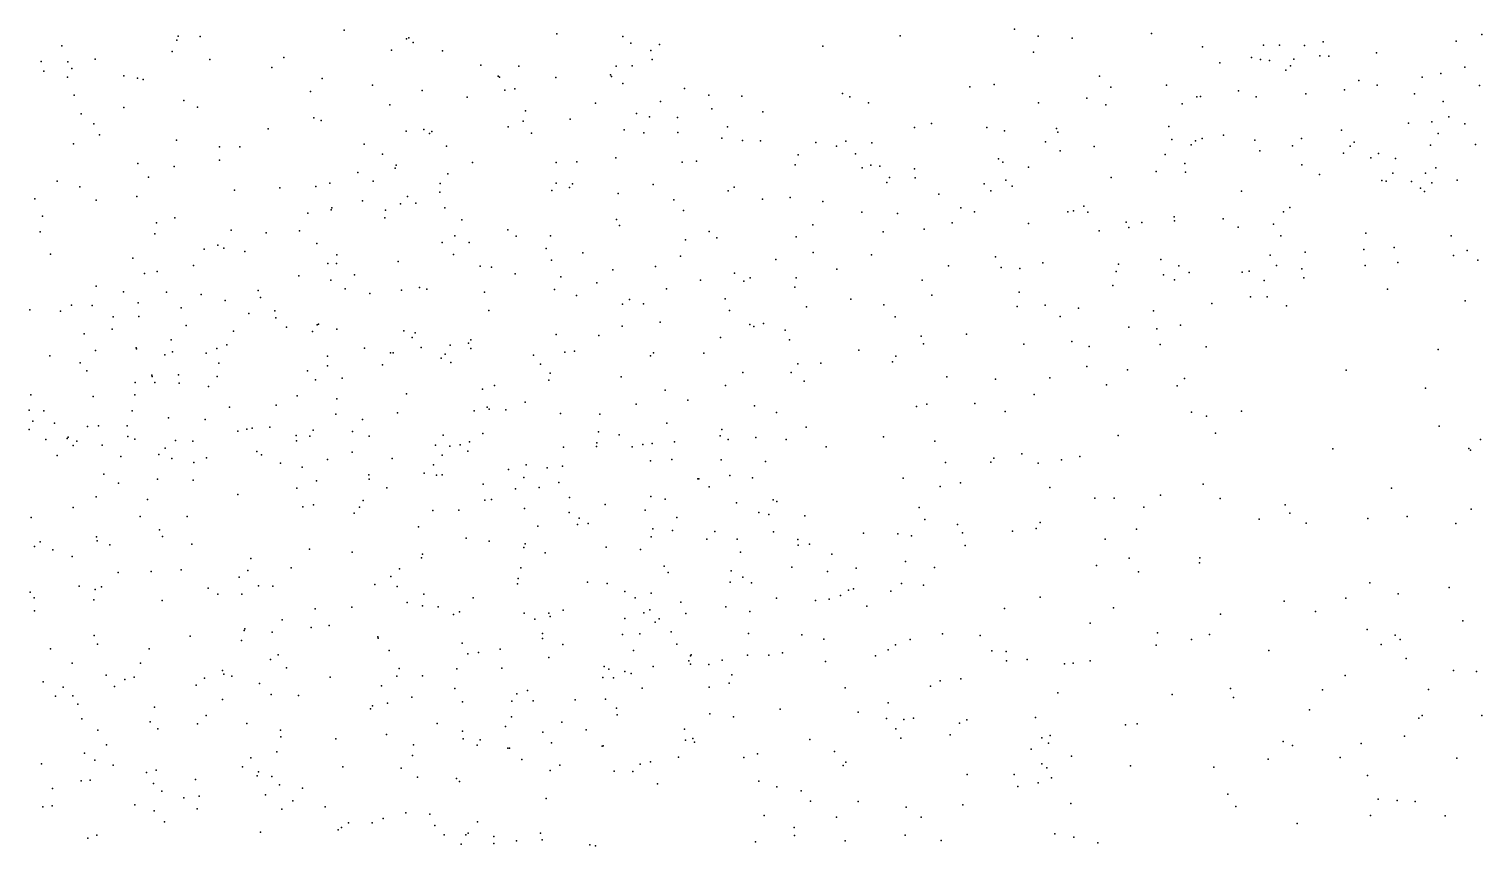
# Model space of a CAD drawing. Header units: metres. Extents: x -25 to 25, y -27.8 to 27.8.
# Drawn here: x 15.3 to 18.387, y 3.488 to 5.224 of the extents above; entities that cross this region are included whole.
import ezdxf

# ---------------------------------------------------------------- set-up
doc = ezdxf.new("R2010")
doc.units = ezdxf.units.M

msp = doc.modelspace()

# ---------------------------------------------------------------- linework, layer by layer
for p in [(15.9697, 5.2211, -3.7231), (17.3939, 5.2237, -11.212), (15.3699, 5.1881, -11.6559), (15.6144, 5.2003, 2.5998), (15.6169, 5.2086, 20.3148), (15.6638, 5.208, -18.3403), (16.102, 5.203, 2.5691), (16.1074, 5.2048, 11.5376), (16.1167, 5.1954, -3.5572), (16.4214, 5.2135, 9.115), (16.5615, 5.2082, 18.4341), (16.5787, 5.1934, 16.889), (16.6396, 5.1908, -12.0719), (16.9866, 5.1874, -6.2838), (17.1511, 5.2092, 2.3769), (17.4442, 5.2083, 12.5558), (17.5164, 5.2041, -3.3771), (17.6848, 5.2142, 2.2375), (17.7931, 5.1856, 12.4559), (17.9228, 5.1894, 2.1128), (17.9569, 5.1896, -16.7988), (18.0096, 5.1885, -13.3218), (18.0491, 5.1962, -18.4048), (18.3319, 5.198, -16.1999), (18.3861, 5.2121, -6.881), (15.3262, 5.155, 10.2652), (15.3831, 5.1538, 10.4773), (15.4408, 5.1598, 10.6208), (15.6047, 5.1757, -13.2759), (15.6845, 5.159, 8.9159), (15.8416, 5.1631, 15.999), (16.0706, 5.1785, -18.0896), (16.1785, 5.1773, 19.3083), (16.6213, 5.1783, 18.0375), (16.6239, 5.1593, 17.7966), (17.4338, 5.1748, 9.0794), (17.8973, 5.1635, -17.731), (17.9163, 5.159, -17.1064), (17.9354, 5.1567, -11.8887), (17.9871, 5.16, -12.339), (18.0422, 5.1665, -3.396), (18.0613, 5.1664, 8.9054), (18.1623, 5.1732, -18.727), (15.3322, 5.134, -18.1784), (15.3911, 5.1401, 20.3586), (15.5015, 5.1245, -5.915), (15.8164, 5.1417, 19.9591), (16.2598, 5.1467, 11.8987), (16.297, 5.1234, -17.8952), (16.3408, 5.1449, 19.0521), (16.5356, 5.1263, -3.0405), (16.5377, 5.1232, 18.6073), (16.5479, 5.1449, -17.8157), (16.5818, 5.1453, -13.4182), (17.5745, 5.1236, 12.594), (17.8302, 5.1516, 8.9885), (17.9701, 5.1365, -17.4773), (17.9803, 5.1457, -13.7196), (18.2995, 5.1296, -11.2305), (18.3506, 5.1428, 8.8625), (15.382, 5.1215, -4.159), (15.531, 5.1191, 8.9631), (15.5428, 5.1163, -18.0839), (15.9233, 5.1186, 8.867), (16.0298, 5.1047, -13.603), (16.1352, 5.0928, 8.8943), (16.2996, 5.1217, 8.9922), (16.3112, 5.094, 12.107), (16.3321, 5.0965, -13.5364), (16.4197, 5.1207, 18.8775), (16.5615, 5.1081, 9.1343), (16.6927, 5.0974, 12.4704), (17.2987, 5.1012, 12.6147), (17.3502, 5.1062, -17.9037), (17.5984, 5.1005, -17.8376), (17.7163, 5.1046, -3.1875), (17.8696, 5.0927, -7.2461), (18.0949, 5.0943, -17.7587), (18.1251, 5.1143, -18.0698), (18.1643, 5.1046, -7.1911), (18.2597, 5.1213, -13.9368), (18.3817, 5.1035, -16.9474), (15.3964, 5.0834, 9.0583), (15.6294, 5.0718, 11.0302), (15.8981, 5.0912, 19.7321), (16.067, 5.0629, -17.874), (16.231, 5.0788, 11.7035), (16.5038, 5.0663, 16.7225), (16.6417, 5.0698, 18.2544), (16.7445, 5.0834, -12.5245), (16.8148, 5.0811, 9.2094), (17.0282, 5.0869, 12.5542), (17.044, 5.0795, 9.1797), (17.0839, 5.0668, -6.6096), (17.4445, 5.0668, -10.4789), (17.5473, 5.0766, -11.4818), (17.5874, 5.0628, 9.067), (17.7498, 5.0649, -13.5781), (17.781, 5.0797, -13.8353), (17.7891, 5.0804, -16.629), (17.907, 5.0798, -12.5661), (18.0122, 5.0858, -16.4003), (18.243, 5.0859, -3.7002), (18.3043, 5.0701, 1.9102), (15.4111, 5.0439, 15.7055), (15.5021, 5.0567, 10.891), (15.658, 5.0574, 15.8789), (15.9051, 5.0348, 16.1016), (16.3549, 5.0497, 12.3516), (16.4496, 5.0324, -17.666), (16.591, 5.0441, 2.4159), (16.6183, 5.037, 18.4236), (16.6778, 5.0361, -17.5443), (16.751, 5.0545, -11.7296), (16.8594, 5.0481, -12.7884), (18.316, 5.0373, -3.8939), (15.4381, 5.0224, 2.5609), (15.8084, 5.0116, -5.8895), (15.9211, 5.0291, 11.3033), (16.1013, 5.0064, 16.2832), (16.1389, 5.0105, 11.5357), (16.1512, 5.0018, 12.4854), (16.156, 5.0063, 12.2586), (16.3185, 5.0156, 12.5529), (16.3503, 5.0282, -5.92), (16.3676, 5.0027, -2.9688), (16.5648, 5.0095, -6.0295), (16.6063, 5.0033, 12.6511), (16.6783, 5.0036, 9.1546), (16.7841, 5.0163, -2.9354), (17.1815, 5.0143, 12.6909), (17.2175, 5.023, -11.0758), (17.335, 5.0146, -10.8027), (17.3722, 5.0074, 2.3883), (17.483, 5.0123, -16.8327), (17.4855, 5.0049, -3.1562), (17.7212, 5.0165, -17.5), (18.0882, 5.0086, -11.1061), (18.2303, 5.024, -15.6533), (18.2801, 5.0267, 12.0707), (18.2934, 5.0016, -4.3399), (18.3504, 5.0222, -18.5166), (15.3946, 4.9795, 10.8115), (15.4501, 4.9989, 20.1601), (15.614, 4.9877, -4.0114), (15.7049, 4.9732, 8.8627), (15.7483, 4.9734, 19.9192), (16.0125, 4.9788, 8.8406), (16.1874, 4.9751, 11.9693), (16.7717, 4.9918, -12.0754), (16.8157, 4.9871, -17.3492), (16.8543, 4.9861, -17.1129), (16.9715, 4.9829, -13.2179), (17.0155, 4.9746, -3.0608), (17.0355, 4.9858, -11.5083), (17.0904, 4.9821, -17.6302), (17.4594, 4.9843, 12.7436), (17.5627, 4.9741, -16.6421), (17.7278, 4.9893, 12.6845), (17.7687, 4.9778, -10.4027), (17.7782, 4.9864, -3.3655), (17.7926, 4.9914, -13.0153), (17.8379, 4.9985, -12.0202), (17.9044, 4.9878, -10.6925), (17.9843, 4.9754, -3.6689), (18.0035, 4.991, 8.938), (18.1068, 4.9749, 12.3989), (18.1153, 4.9836, -16.0726), (18.2772, 4.9769, -18.251), (18.3726, 4.9784, -14.2811), (15.5313, 4.9383, 15.8385), (15.7052, 4.9451, 15.9789), (16.051, 4.9577, -11.8288), (16.2426, 4.9404, 12.7504), (16.4204, 4.9399, 16.6485), (16.4642, 4.9418, -17.4046), (16.5472, 4.9503, 18.6897), (16.6881, 4.941, 17.6038), (16.718, 4.9431, 17.8141), (16.9341, 4.9568, -6.4776), (17.0557, 4.9587, -17.1827), (17.3597, 4.9481, -13.5981), (17.369, 4.941, -6.9731), (17.4906, 4.9651, -17.6742), (17.7136, 4.9573, 9.062), (17.7556, 4.9381, -16.4433), (17.9147, 4.965, -14.0709), (18.0925, 4.9597, -6.7323), (18.1503, 4.9498, -6.0678), (18.1672, 4.9591, -15.2011), (18.2031, 4.9486, -11.4342), (15.5544, 4.9088, -13.4921), (15.6086, 4.9314, -17.6883), (15.9992, 4.9192, -5.907), (16.0784, 4.9281, -3.4677), (16.0801, 4.9345, 12.687), (16.19, 4.916, 19.2403), (16.9278, 4.9349, 12.7967), (17.0704, 4.9287, -16.7587), (17.0886, 4.9346, 2.3912), (17.1077, 4.9327, 12.8075), (17.1281, 4.9081, 9.186), (17.181, 4.9264, -17.4345), (17.1829, 4.9073, -13.0963), (17.4232, 4.9301, -17.2902), (17.5989, 4.9084, -13.0553), (17.6949, 4.921, -14.1366), (17.7572, 4.9194, -12.402), (18.004, 4.9352, 2.1944), (18.0415, 4.915, 12.5405), (18.1974, 4.9177, -6.2701), (18.2666, 4.9175, -18.0349), (18.2889, 4.9287, -5.5782), (15.36, 4.9002, -17.6031), (15.4083, 4.8882, 9.022), (15.7366, 4.8812, -11.8213), (15.8335, 4.8865, 8.8322), (15.9096, 4.889, 12.5355), (15.9394, 4.8961, -13.7148), (16.0316, 4.9003, -17.6113), (16.1728, 4.8768, -3.2622), (16.1739, 4.8952, 16.3885), (16.4112, 4.8806, 12.8812), (16.4203, 4.896, 8.9852), (16.4488, 4.8868, -2.4091), (16.4547, 4.8951, -16.8491), (16.6265, 4.8936, 12.8638), (16.7852, 4.8799, -16.7466), (16.7984, 4.8875, 9.1758), (17.1222, 4.8977, -12.7805), (17.3295, 4.8946, -11.6392), (17.3437, 4.8803, -3.0385), (17.3755, 4.9027, 9.1479), (17.3884, 4.8901, -13.2039), (17.8757, 4.8794, -16.2384), (18.1738, 4.9022, -4.1473), (18.1835, 4.9008, 8.906), (18.2368, 4.9, -17.7681), (18.2558, 4.8856, -14.8652), (18.2643, 4.8788, -17.4785), (18.2799, 4.8971, 12.2948), (18.3341, 4.9028, -11.6469), (15.313, 4.8631, 15.7143), (15.443, 4.8601, 10.9761), (15.5294, 4.8681, 2.4433), (16.0088, 4.859, 19.5472), (16.0895, 4.8522, 11.5823), (16.1044, 4.8676, 11.8562), (16.1224, 4.8536, 8.8474), (16.5516, 4.8746, -13.6576), (16.67, 4.8605, -2.5969), (16.8584, 4.8625, 12.9185), (16.9174, 4.8655, -12.3126), (16.9866, 4.8576, -13.8069), (17.2329, 4.8732, -14.0379), (17.5409, 4.8476, -10.4418), (15.3289, 4.826, 10.8742), (15.6104, 4.8224, 8.8811), (15.8929, 4.8327, 12.7262), (15.942, 4.8395, 12.1128), (15.9439, 4.8438, 11.3402), (16.056, 4.8223, 2.4438), (16.0578, 4.839, 12.8503), (16.1839, 4.844, -17.3244), (16.2198, 4.8181, 12.9559), (16.5482, 4.8191, 16.8835), (16.6906, 4.838, 2.3734), (17.0692, 4.8346, -12.502), (17.1452, 4.8316, -5.0443), (17.2794, 4.8437, 12.9192), (17.3089, 4.8354, -16.5748), (17.5072, 4.8354, -12.5917), (17.519, 4.8376, 9.1426), (17.5497, 4.835, -6.9478), (17.7327, 4.8247, -5.1791), (17.7337, 4.8161, -10.6103), (17.8367, 4.8206, -10.8902), (17.9648, 4.8356, -14.3082), (17.9785, 4.8446, -5.5514), (15.3241, 4.7931, -13.3693), (15.5674, 4.7886, -17.5012), (15.5713, 4.8121, -6.0133), (15.7297, 4.7966, 19.9144), (15.8042, 4.7907, 11.2733), (15.8746, 4.7953, 16.1938), (16.2048, 4.7844, -3.0732), (16.3174, 4.7974, 16.5617), (16.3351, 4.7839, 19.0467), (16.4078, 4.7841, -6.0498), (16.5546, 4.8063, 13.0048), (16.7451, 4.7937, 17.6352), (16.9655, 4.808, -2.8253), (17.1146, 4.7928, 13.0138), (17.2019, 4.7988, -4.8327), (17.2614, 4.8122, -14.2465), (17.4235, 4.8104, -10.8298), (17.5736, 4.7951, -12.0064), (17.6308, 4.8134, -5.4183), (17.6368, 4.8023, 12.8815), (17.664, 4.813, -14.3268), (17.869, 4.8031, 12.7759), (17.9435, 4.8089, -15.4065), (17.9594, 4.7847, -14.9924), (18.1397, 4.7901, -14.601), (18.3214, 4.7844, -5.3017), (15.6727, 4.756, 16.0924), (15.7018, 4.7646, 12.3112), (15.7139, 4.7579, 12.733), (15.9119, 4.7681, 11.9276), (16.1777, 4.7704, -4.619), (16.2354, 4.7705, -13.7909), (16.3989, 4.7578, -4.6441), (16.6952, 4.7759, 17.4073), (16.7611, 4.7802, -13.7881), (16.9301, 4.7821, -5.0594), (18.1359, 4.7552, -4.7423), (18.1999, 4.7595, 12.5669), (18.3553, 4.7534, -17.8802), (15.3462, 4.7455, 9.0833), (15.5208, 4.7367, 11.1034), (15.7585, 4.751, -13.7749), (15.9353, 4.7254, 11.6845), (15.9532, 4.7253, 19.7428), (15.9542, 4.7441, 12.9932), (16.0843, 4.7295, 13.0754), (16.2023, 4.7449, 16.4695), (16.4099, 4.7324, 16.7053), (16.477, 4.7484, -11.7168), (16.684, 4.7413, -6.2757), (16.8868, 4.7342, 13.1189), (16.966, 4.7488, -5.3427), (17.0901, 4.7442, -12.067), (17.3536, 4.7396, 9.2095), (17.4538, 4.7269, 12.9992), (17.6143, 4.724, -5.7541), (17.7042, 4.7341, -4.7117), (17.9368, 4.7436, -3.8794), (18.011, 4.7499, -4.9152), (18.2076, 4.7277, -11.6563), (18.3264, 4.7427, 8.9579), (18.378, 4.7328, -5.0755), (15.5458, 4.7045, -11.7061), (15.5726, 4.7089, 12.3814), (15.65, 4.7216, 2.3236), (15.8737, 4.6995, 11.4156), (15.9921, 4.7013, -11.8241), (16.2588, 4.7202, -4.4008), (16.2825, 4.7177, -4.9961), (16.3329, 4.7034, 8.9309), (16.4304, 4.6971, 13.1698), (16.5408, 4.7124, -4.9897), (16.6313, 4.7194, 17.1627), (16.7987, 4.7052, -4.8032), (16.8323, 4.695, -2.7076), (16.9301, 4.6948, -16.5835), (17.0161, 4.7136, -6.8422), (17.2534, 4.7206, -12.2704), (17.3654, 4.7173, -12.0739), (17.4053, 4.7147, -14.713), (17.6099, 4.7087, -3.4182), (17.7101, 4.7016, -14.7861), (17.7336, 4.6912, -6.7196), (17.7426, 4.7205, -15.1218), (17.7644, 4.7067, 9.1159), (17.8771, 4.7074, -6.5103), (17.8922, 4.7094, -16.0013), (17.9499, 4.7216, -14.7288), (18.0042, 4.7139, -4.4889), (18.0086, 4.6951, -4.228), (18.1389, 4.721, 2.2117), (15.4434, 4.6771, -17.3113), (15.5012, 4.6657, 12.6324), (15.5925, 4.665, 12.8244), (15.7874, 4.6681, 16.1943), (15.9418, 4.6902, -4.5543), (15.972, 4.6718, -3.4401), (16.0242, 4.6618, -17.02), (16.0913, 4.6687, 8.8488), (16.1301, 4.6747, -16.8343), (16.1451, 4.6713, 19.4565), (16.2681, 4.6646, 13.2017), (16.4167, 4.6706, 18.9377), (16.5066, 4.6847, 2.3691), (16.6542, 4.672, -5.182), (16.7267, 4.6899, -11.6053), (16.8191, 4.688, 17.9748), (16.9268, 4.6754, 9.2216), (17.1973, 4.6903, -11.2185), (17.4036, 4.6646, -4.5674), (17.6025, 4.6786, -5.9781), (17.9241, 4.6892, 2.3112), (18.1863, 4.6708, 9.0027), (15.3903, 4.6373, 15.9714), (15.4342, 4.6363, 12.4286), (15.532, 4.642, 8.9471), (15.6239, 4.6312, 0.8092), (15.6658, 4.66, 12.0503), (15.717, 4.647, -6.0341), (15.7919, 4.6536, 13.053), (16.4633, 4.6578, 9.0093), (16.5609, 4.6392, -4.4334), (16.5758, 4.6494, 16.9971), (16.6057, 4.6402, -16.619), (16.7792, 4.6505, 18.4512), (16.9516, 4.6334, 13.2198), (17.0462, 4.6497, 2.3165), (17.1159, 4.638, -4.5998), (17.2178, 4.6581, -2.8691), (17.3995, 4.6343, -14.9484), (17.4591, 4.6371, 2.3859), (17.5297, 4.6307, -3.0768), (17.8132, 4.6403, -11.1167), (17.8951, 4.6551, 12.884), (17.9301, 4.6546, 9.0664), (17.9713, 4.6359, -11.4249), (18.351, 4.6462, -11.8695), (15.3025, 4.6274, -17.156), (15.3675, 4.6245, -13.7625), (15.4794, 4.6121, 0.7535), (15.5339, 4.6132, 16.1132), (15.7674, 4.6192, 0.5541), (15.8224, 4.6248, 11.5923), (15.8249, 4.6103, 0.9756), (16.2772, 4.6257, -2.7115), (16.6414, 4.6008, -2.5388), (16.7882, 4.6256, 17.6777), (17.1401, 4.6123, -5.6567), (17.4905, 4.6129, -6.7248), (17.6886, 4.6251, 13.025), (15.4177, 4.5765, 0.4748), (15.4767, 4.5862, 11.1423), (15.6345, 4.5942, 1.0406), (15.7346, 4.5817, 20.0136), (15.8476, 4.5902, 8.8542), (15.9027, 4.5812, -5.0811), (15.9127, 4.5954, 19.8641), (15.9156, 4.5968, 13.2172), (15.9544, 4.586, 0.5323), (16.0963, 4.5826, 16.4406), (16.114, 4.5687, -5.2318), (16.1207, 4.5786, 19.6194), (16.4203, 4.5748, -5.2765), (16.5111, 4.5726, 13.321), (16.5604, 4.5924, -13.9485), (16.7693, 4.5683, 13.2948), (16.8314, 4.596, 18.2798), (16.84, 4.5917, 18.0993), (16.8602, 4.5979, -6.7512), (16.9063, 4.5838, -4.5475), (17.1954, 4.5711, -14.7808), (17.2919, 4.5756, -16.4204), (17.6364, 4.5904, -6.2341), (17.696, 4.5866, -3.6659), (17.7466, 4.5943, -15.3671), (15.4416, 4.5404, -4.927), (15.5277, 4.5464, 13.0733), (15.5285, 4.5441, -6.0391), (15.6027, 4.5635, 11.8216), (15.6052, 4.538, 2.1597), (15.6993, 4.5453, -17.0955), (15.7207, 4.553, 1.1652), (16.0128, 4.5454, -3.2622), (16.1336, 4.5468, 0.6258), (16.1947, 4.5524, -13.9667), (16.2341, 4.5565, 16.5709), (16.239, 4.5449, -4.1538), (16.2391, 4.5636, 8.9036), (16.4384, 4.5369, -2.3777), (16.459, 4.5394, -6.1934), (16.9158, 4.5637, -5.5962), (17.0631, 4.5417, -14.5346), (17.2003, 4.5551, -6.7776), (17.4136, 4.5544, 13.1846), (17.5155, 4.5596, -15.1168), (17.5525, 4.549, 9.2762), (17.7032, 4.5532, -10.9265), (17.8006, 4.5483, -15.8912), (18.2935, 4.5426, 12.6767), (15.3448, 4.5297, 12.9014), (15.4088, 4.5146, 1.1085), (15.5891, 4.5316, 11.3603), (15.6769, 4.5348, -3.8238), (15.7034, 4.5141, -5.1072), (15.9343, 4.5288, 2.2848), (15.9347, 4.5079, 13.3663), (16.0512, 4.5102, 19.7748), (16.0681, 4.5355, 1.0915), (16.0738, 4.5357, -6.0791), (16.1761, 4.5245, -11.8235), (16.1846, 4.5331, 0.9021), (16.1964, 4.5154, 19.481), (16.3718, 4.5305, 13.3793), (16.3867, 4.5119, 19.0202), (16.6204, 4.5297, -6.3453), (16.6272, 4.5359, -5.4456), (16.7338, 4.5348, 9.2088), (16.9332, 4.5121, 13.3157), (16.982, 4.5137, -11.4557), (17.1343, 4.5166, 9.2862), (17.1415, 4.5285, 13.2704), (17.5473, 4.5071, -3.344), (15.4235, 4.4973, 0.2956), (15.5616, 4.4881, -13.9225), (15.5621, 4.4854, -4.6475), (15.6179, 4.489, 0.2001), (15.7003, 4.4855, 16.2414), (15.8917, 4.4975, 0.2838), (15.9089, 4.4782, 1.2959), (15.9659, 4.4823, -4.1775), (16.4045, 4.4775, -16.5988), (16.4072, 4.4923, 16.7868), (16.5579, 4.4846, 9.1252), (16.8167, 4.4941, 17.7953), (16.9192, 4.4937, -2.7067), (16.9472, 4.4755, 2.2486), (17.2502, 4.4851, 2.3198), (17.353, 4.48, -11.061), (17.4685, 4.4825, -16.2459), (17.6334, 4.4997, -16.1078), (17.7551, 4.4813, 13.1086), (18.0983, 4.499, 12.8629), (15.3041, 4.4467, 16.1658), (15.5249, 4.4466, 1.2989), (15.5262, 4.4727, 11.5217), (15.5677, 4.4728, 13.2125), (15.6196, 4.4711, 8.9356), (15.6817, 4.4646, 20.1041), (15.8699, 4.4444, 19.9959), (16.1024, 4.4486, 13.4718), (16.2638, 4.4589, 1.0347), (16.2889, 4.4665, 0.633), (16.6519, 4.4566, -11.6928), (16.7799, 4.4667, 17.6177), (17.4355, 4.4471, 9.3302), (17.5892, 4.4681, 2.3878), (17.7392, 4.4659, -15.6068), (18.2668, 4.4609, 9.1035), (15.3005, 4.414, 11.7903), (15.4369, 4.4428, 11.6724), (15.7261, 4.42, -11.74), (15.8255, 4.4244, 1.4152), (15.9543, 4.4377, 16.3781), (16.2737, 4.4206, 2.2891), (16.2779, 4.4163, 0.482), (16.3135, 4.4149, 13.5179), (16.3544, 4.4307, 0.9075), (16.5899, 4.4268, 17.1209), (16.6996, 4.4351, 18.6352), (16.8412, 4.4231, 18.2972), (17.1855, 4.4216, -11.265), (17.2073, 4.4268, -4.3685), (17.3093, 4.4284, 13.3069), (15.3084, 4.3908, 1.2488), (15.3322, 4.4123, -4.5653), (15.3547, 4.386, 1.7393), (15.5192, 4.4126, -11.5758), (15.5967, 4.3976, 1.4432), (15.6748, 4.3941, -4.3114), (15.9524, 4.4052, 13.492), (16.0091, 4.394, 19.8946), (16.0833, 4.4082, 1.3476), (16.2458, 4.4126, 1.1814), (16.4293, 4.4069, -11.8023), (16.5131, 4.4058, 18.8625), (16.655, 4.386, -14.224), (16.888, 4.409, 9.3014), (17.3736, 4.4108, -6.0669), (17.7697, 4.41, -4.3382), (17.8012, 4.4009, 2.374), (17.8761, 4.4117, -4.1294), (15.3009, 4.3729, -14.0013), (15.336, 4.352, 0.1291), (15.3815, 4.3536, 11.4019), (15.3833, 4.3567, -4.1457), (15.4248, 4.3793, 13.2179), (15.448, 4.3804, 16.2484), (15.5087, 4.3807, 0.0921), (15.5103, 4.3583, 8.9614), (15.5253, 4.3524, 20.2262), (15.7443, 4.3692, 1.7073), (15.7632, 4.3733, -16.7009), (15.7746, 4.3757, 1.8649), (15.8119, 4.378, 2.0182), (15.8678, 4.3603, 2.1975), (15.8966, 4.3587, 0.1095), (15.9038, 4.3715, 1.7258), (15.9877, 4.3689, 2.09), (16.023, 4.3585, 8.9243), (16.18, 4.3609, 0.2553), (16.2644, 4.3644, 1.3325), (16.5099, 4.3676, 0.7769), (16.554, 4.3614, 13.5212), (16.7684, 4.3595, 2.1933), (16.7721, 4.3728, -2.5719), (16.844, 4.3557, -4.2717), (16.9085, 4.3519, 13.4302), (16.951, 4.3777, -16.4186), (17.1154, 4.3572, -6.665), (17.614, 4.3604, -15.931), (17.8208, 4.3652, 9.304), (18.296, 4.3799, -12.0311), (18.3836, 4.3515, -12.3311), (15.3939, 4.3387, 20.3204), (15.4021, 4.3483, -16.7177), (15.4556, 4.3398, -4.3645), (15.5898, 4.3329, -3.8808), (15.6115, 4.3494, 1.9183), (15.6485, 4.3484, 2.1304), (15.7845, 4.3265, 16.3376), (15.8688, 4.3489, 8.9316), (15.987, 4.3248, 2.3055), (16.1639, 4.3396, 1.9824), (16.1945, 4.3375, 1.7156), (16.2161, 4.3402, 1.5569), (16.2327, 4.3268, 16.6385), (16.236, 4.3465, -2.9153), (16.436, 4.3352, 9.1362), (16.5057, 4.337, 1.1002), (16.5063, 4.3445, 0.571), (16.5818, 4.3364, 0.9284), (16.6043, 4.3408, -16.5275), (16.6244, 4.3429, -6.4968), (16.6715, 4.3468, 17.3787), (16.7853, 4.3514, 18.4988), (16.9938, 4.3359, -5.7927), (17.2246, 4.3481, -16.2749), (17.4093, 4.3212, 2.3278), (18.0697, 4.3319, 13.0069), (18.3585, 4.3326, 12.7588), (18.3624, 4.3292, 9.1969), (15.3602, 4.3176, -5.6366), (15.4952, 4.3154, 13.3489), (15.5759, 4.32, 1.9606), (15.6036, 4.3111, 16.2963), (15.6508, 4.3028, 13.4493), (15.6772, 4.3124, 2.3052), (15.7941, 4.3193, -4.1496), (15.8344, 4.3013, 2.397), (15.8804, 4.2932, 13.5755), (15.9344, 4.3091, -3.3426), (16.0718, 4.3115, 2.2298), (16.1595, 4.2978, 19.6816), (16.1782, 4.3187, -14.1809), (16.3565, 4.298, -5.5395), (16.4007, 4.2918, 13.6245), (16.4335, 4.295, 18.9586), (16.6208, 4.3063, 9.2959), (16.6658, 4.3095, 0.7751), (16.7706, 4.3084, 9.3532), (16.8647, 4.3048, -14.5648), (17.247, 4.3026, -2.7291), (17.3434, 4.3038, -15.2178), (17.3496, 4.3118, -6.3176), (17.4437, 4.3015, -10.9362), (17.4934, 4.3086, -2.8098), (17.5322, 4.3158, -3.2565), (15.4593, 4.2782, 1.9447), (15.5735, 4.2674, -5.5127), (15.6488, 4.2656, 20.1841), (15.9112, 4.2635, -11.8199), (16.0225, 4.2767, 13.6382), (16.0226, 4.2675, -6.1832), (16.1396, 4.2804, 2.2688), (16.166, 4.276, 9.016), (16.1781, 4.2766, 13.6553), (16.319, 4.2878, 1.8144), (16.3512, 4.2709, -2.7417), (16.4259, 4.2602, 1.5945), (16.7211, 4.268, 17.5297), (16.7235, 4.2683, 0.6343), (16.7891, 4.275, 17.7479), (16.8373, 4.2703, 18.2482), (17.1574, 4.2692, -5.9387), (17.2791, 4.2595, 9.4412), (15.4434, 4.2297, -6.0864), (15.4908, 4.2587, 2.2139), (15.744, 4.2348, -16.5374), (15.8694, 4.2483, -5.4842), (16.0605, 4.2488, 0.0564), (16.2649, 4.2568, -3.987), (16.3339, 4.2466, 16.7899), (16.3841, 4.2495, 0.2525), (16.4485, 4.2284, 1.9032), (16.621, 4.2302, -11.7734), (16.7449, 4.2512, 13.5293), (17.2355, 4.2517, -4.2396), (17.4687, 4.2499, 13.3913), (17.7037, 4.2332, -11.0325), (17.7941, 4.2565, 13.2532), (18.1943, 4.2479, 9.274), (15.3941, 4.2069, -0.056), (15.5518, 4.2242, -4.1517), (15.8822, 4.2084, 2.1096), (15.9044, 4.2127, -0.0436), (16.0022, 4.2077, 19.9434), (16.0101, 4.2217, 2.4908), (16.1582, 4.2007, -5.5698), (16.1584, 4.2006, 2.4289), (16.2131, 4.2015, 19.5727), (16.2685, 4.2227, 19.4211), (16.2827, 4.2239, -6.3198), (16.353, 4.2052, 9.1818), (16.5243, 4.2139, 0.3134), (16.6091, 4.2017, 1.4322), (16.652, 4.225, 0.4261), (16.8032, 4.2169, 1.1517), (16.8813, 4.2237, 0.7994), (16.8889, 4.2202, 0.957), (17.1915, 4.2072, -6.4094), (17.5645, 4.2268, -3.5037), (17.6052, 4.2272, 9.4825), (17.6684, 4.208, -4.2277), (17.8305, 4.226, -11.2215), (17.9685, 4.2128, -11.4176), (18.3636, 4.2037, 9.3075), (15.3052, 4.186, 1.955), (15.5362, 4.1882, 13.487), (15.636, 4.188, 8.9517), (15.9909, 4.1948, -16.4798), (16.3811, 4.1675, -16.4791), (16.4478, 4.1963, 2.0664), (16.4656, 4.1714, 13.7057), (16.4688, 4.1846, 17.0488), (16.4881, 4.1734, -2.5983), (16.6768, 4.1861, 9.4265), (16.8508, 4.1969, -16.3489), (16.8716, 4.1924, -14.8082), (16.9485, 4.1897, -11.5324), (17.2034, 4.182, -6.2009), (17.2724, 4.1708, 13.4596), (17.4483, 4.1751, 9.5182), (17.9134, 4.1824, 9.4251), (17.9788, 4.1948, 13.1806), (18.0134, 4.1742, 2.2793), (18.1443, 4.1841, -11.6803), (18.228, 4.1882, 2.2346), (18.3313, 4.1732, 12.8614), (15.4438, 4.1448, -16.4442), (15.4449, 4.1367, 1.5921), (15.5774, 4.1598, 16.3508), (15.584, 4.1455, -0.1329), (16.1279, 4.1658, -14.3425), (16.2289, 4.1423, 16.7231), (16.2777, 4.1358, 13.7551), (16.6222, 4.1449, 1.8919), (16.6257, 4.162, 1.7212), (16.6671, 4.158, 18.6284), (16.7405, 4.1399, 17.6727), (16.7572, 4.1565, 18.494), (16.8045, 4.1402, -2.5017), (16.8816, 4.1555, 1.3399), (16.9334, 4.1393, 0.4867), (17.0732, 4.1528, -2.5708), (17.1462, 4.1513, -15.2288), (17.1751, 4.147, 9.509), (17.2829, 4.1534, -11.0653), (17.3897, 4.1571, -15.6774), (17.4398, 4.1627, -2.6506), (17.5865, 4.1399, -2.9075), (17.6531, 4.1612, 13.376), (15.3118, 4.1242, 13.4316), (15.3241, 4.1343, 2.2661), (15.3512, 4.1169, 1.0399), (15.4724, 4.128, 2.4615), (15.6461, 4.129, 1.9047), (15.8961, 4.1185, 16.4504), (15.9867, 4.112, 2.6374), (16.1365, 4.1077, -11.8573), (16.3514, 4.1221, 19.1683), (16.3541, 4.13, -3.1603), (16.397, 4.111, 2.3895), (16.5265, 4.1227, 17.1999), (16.5992, 4.1179, -6.7533), (16.8118, 4.1125, 0.3357), (16.9343, 4.1271, 9.5215), (16.9581, 4.1295, -5.8599), (17.0058, 4.1082, 13.503), (17.2886, 4.1262, -15.8886), (15.392, 4.1033, 16.3908), (15.6234, 4.0744, -11.6318), (15.7718, 4.099, -14.3643), (15.8575, 4.0787, 20.0786), (16.0877, 4.0771, 13.78), (16.1342, 4.1005, -3.3614), (16.345, 4.0792, -11.8561), (16.6496, 4.0825, 2.1104), (16.9204, 4.0802, -4.0776), (17.0576, 4.078, -6.0737), (17.1619, 4.0922, 1.086), (17.2239, 4.0794, -15.5049), (17.5679, 4.0838, 2.2862), (17.6374, 4.0993, 9.579), (17.7868, 4.0894, 13.3434), (17.7877, 4.1005, 2.2956), (15.4901, 4.0689, 8.9106), (15.5596, 4.0709, 20.3092), (15.7467, 4.0595, 2.6867), (15.7653, 4.073, 13.6723), (16.0349, 4.0435, 2.0727), (16.0692, 4.0606, 16.6086), (16.3382, 4.0451, -14.5821), (16.3394, 4.0562, 16.9439), (16.4866, 4.0486, 0.0779), (16.5285, 4.0454, -16.3579), (16.6581, 4.0692, -14.7646), (16.7896, 4.0488, 18.003), (16.7921, 4.0724, 1.7413), (16.8167, 4.0592, 13.5799), (16.8354, 4.047, -15.0875), (16.9968, 4.0714, 1.4424), (17.1539, 4.0459, -4.1144), (17.6571, 4.0706, -2.5669), (18.1487, 4.0471, 9.4975), (15.303, 4.027, -0.1279), (15.3111, 4.0151, -14.548), (15.407, 4.0403, -6.1888), (15.4407, 4.0327, -16.2116), (15.4544, 4.0383, -11.4062), (15.6806, 4.036, -16.2353), (15.7012, 4.0232, -0.1875), (15.7522, 4.0227, -6.3037), (15.7881, 4.0408, -11.7637), (15.8183, 4.0401, 1.9911), (16.0823, 4.0394, -6.4195), (16.1389, 4.0227, 9.1552), (16.2436, 4.0153, 19.4459), (16.5661, 4.0284, -11.8177), (16.5883, 4.0152, -5.7374), (16.6221, 4.025, 1.9657), (16.8879, 4.0145, 9.6167), (16.9997, 4.0122, 0.3385), (17.0238, 4.02, -15.4059), (17.0413, 4.0318, 9.593), (17.0514, 4.0345, -15.9693), (17.1312, 4.0295, 0.5111), (17.2004, 4.0424, 0.6875), (17.448, 4.0164, -4.1518), (18.0975, 4.0148, 13.1389), (18.2084, 4.0234, -12.324), (18.3167, 4.0373, 9.4895), (15.3124, 3.9878, 0.85), (15.4379, 4.011, 13.5515), (15.5834, 4.0095, 0.8219), (15.9081, 3.9916, -0.185), (15.9861, 3.9957, -14.5441), (16.1035, 4.0051, -3.9078), (16.1363, 3.9981, -0.1295), (16.1695, 3.9964, 16.7544), (16.215, 3.9853, 2.689), (16.3521, 3.9828, 9.3747), (16.4043, 3.9827, 2.0154), (16.4352, 3.9893, -14.7694), (16.6067, 3.9833, -14.9865), (16.6193, 3.9901, -2.911), (16.6848, 4.0059, 9.5738), (16.6958, 3.9822, 2.2397), (16.7803, 3.9961, 18.2161), (16.8312, 3.9865, -6.5669), (16.9712, 4.0094, -6.3141), (17.0797, 3.9972, 2.0063), (17.3723, 3.9925, 2.2001), (17.6041, 3.994, -3.7108), (17.9662, 4.0079, 13.2685), (18.0332, 3.986, 9.6072), (15.8379, 3.9682, -3.6779), (15.8997, 3.9519, 16.5511), (15.9379, 3.9566, 19.9958), (16.2021, 3.9795, -5.654), (16.3746, 3.9698, 17.1069), (16.4073, 3.9756, -3.8822), (16.5662, 3.9714, 2.4114), (16.6305, 3.9632, -3.9235), (16.6388, 3.9704, 13.7199), (17.5543, 3.9612, -3.1832), (17.8316, 3.9805, 9.6483), (18.3462, 3.9666, 12.89), (15.439, 3.935, 2.6509), (15.6428, 3.9337, 2.7708), (15.7517, 3.9246, -16.0707), (15.7577, 3.9462, 16.4801), (15.7589, 3.9495, 20.1606), (15.8171, 3.9424, 2.8099), (16.0411, 3.9326, 13.8366), (16.0424, 3.9299, 16.6855), (16.391, 3.9393, -6.7898), (16.3914, 3.9286, -0.0693), (16.5612, 3.9372, 17.4495), (16.598, 3.939, -3.1918), (16.6647, 3.9428, 17.7142), (16.8286, 3.9393, 1.7758), (16.9422, 3.9369, -15.6639), (16.9885, 3.9274, 1.8034), (17.1722, 3.927, -11.1769), (17.2409, 3.939, -2.3696), (17.3207, 3.9354, -10.8521), (17.6974, 3.9411, -4.1413), (17.7698, 3.9264, -11.0251), (17.8078, 3.937, 13.3907), (18.143, 3.9482, -11.4384), (18.202, 3.936, -11.6648), (18.2131, 3.9268, 9.6329), (15.3457, 3.907, 20.5176), (15.4457, 3.9171, 0.6721), (15.5557, 3.907, 1.3748), (15.8294, 3.8943, 0.7176), (16.0656, 3.9036, 2.8212), (16.2207, 3.9187, 13.8681), (16.2323, 3.8964, -16.1942), (16.2551, 3.8993, 17.001), (16.3011, 3.9059, 19.2652), (16.434, 3.9163, 18.8844), (16.5841, 3.9037, 18.6507), (16.6767, 3.9167, 18.4574), (16.7055, 3.8922, -2.7211), (16.7068, 3.8938, 17.8863), (16.8268, 3.8931, -15.8506), (16.8716, 3.8933, 0.1311), (16.901, 3.8983, 2.0732), (17.0984, 3.8922, 1.6797), (17.1252, 3.9049, 13.509), (17.1412, 3.9152, 9.6674), (17.3456, 3.9024, 0.6912), (17.3757, 3.9011, 0.9572), (17.6947, 3.9144, 9.69), (17.9341, 3.9036, -2.4688), (18.1725, 3.9164, -12.0595), (15.392, 3.8762, 13.6255), (15.537, 3.8763, 16.5095), (15.7115, 3.8609, 0.541), (15.8133, 3.8842, 8.9525), (15.8472, 3.8662, 13.7637), (16.0866, 3.8654, 1.9249), (16.2088, 3.8647, 9.2649), (16.3047, 3.8659, -14.9204), (16.4046, 3.8883, -3.5062), (16.5218, 3.8691, 1.8382), (16.5321, 3.8635, -15.2665), (16.566, 3.8585, -16.0598), (16.6262, 3.8696, -6.6198), (16.7021, 3.8816, 0.034), (16.7055, 3.8745, 18.3059), (16.7443, 3.8737, -6.3033), (16.7731, 3.8831, -15.5116), (16.9922, 3.8801, -11.4843), (17.3767, 3.8812, 1.1433), (17.4206, 3.8844, -3.4966), (17.4996, 3.8747, -3.9622), (17.5184, 3.8763, 9.6951), (17.5546, 3.8816, -2.2906), (18.2258, 3.8865, 13.023), (18.326, 3.8607, -12.8205), (18.3748, 3.8589, 9.6809), (15.3307, 3.8368, -14.9417), (15.4641, 3.8511, -6.362), (15.4822, 3.8269, 8.8455), (15.5037, 3.8415, -14.8025), (15.5241, 3.8469, -0.2549), (15.6556, 3.8296, 1.5501), (15.6729, 3.8445, 20.2424), (15.7142, 3.853, -6.439), (15.7315, 3.849, -14.7282), (15.7899, 3.8333, -11.6894), (15.9401, 3.8468, -6.5726), (16.0494, 3.8284, -0.23), (16.0818, 3.849, 9.1516), (16.1362, 3.8492, 16.9094), (16.5191, 3.8458, 2.5931), (16.5421, 3.8451, -5.9475), (16.5791, 3.8543, 17.5824), (16.7874, 3.8339, 13.6424), (16.793, 3.8516, -2.3855), (17.2152, 3.8275, -3.9364), (17.2358, 3.8386, 1.5335), (17.2799, 3.8431, -9.6718), (18.0959, 3.8501, 9.7135), (15.3564, 3.8063, 16.6261), (15.3732, 3.8254, -0.2272), (15.3933, 3.8073, 0.4734), (15.7112, 3.7996, 1.2102), (15.8146, 3.8096, 1.7638), (15.8731, 3.8074, -0.2737), (16.1135, 3.8043, -6.8047), (16.2049, 3.8226, -3.7309), (16.3368, 3.8114, 0.7557), (16.3596, 3.8185, 17.2971), (16.3715, 3.7961, -15.8407), (16.4603, 3.7983, -15.5451), (16.5252, 3.7998, 13.7995), (16.6026, 3.823, -15.8402), (16.7454, 3.8256, 2.3982), (17.0339, 3.8239, 1.9389), (17.4857, 3.8137, 13.5026), (17.7283, 3.8097, 13.4575), (17.8523, 3.8225, -2.777), (17.8591, 3.8033, 9.7345), (18.0479, 3.8195, 13.2117), (18.2733, 3.8206, 2.4294), (15.4042, 3.789, 2.7562), (15.5671, 3.7832, 13.6893), (16.0259, 3.7791, 2.956), (16.0302, 3.786, 19.8169), (16.0622, 3.7916, -11.8126), (16.2211, 3.7941, 17.1364), (16.3263, 3.7957, 9.3899), (16.5485, 3.7805, 1.6376), (16.5499, 3.7664, -3.6496), (16.7466, 3.7691, -3.1926), (16.8958, 3.7788, -3.7862), (17.0617, 3.7722, 1.5038), (17.1257, 3.7923, -2.2162), (18.0205, 3.7771, -2.6414), (18.2599, 3.7656, 9.7708), (18.3866, 3.7651, -13.0463), (15.4124, 3.7582, -15.6722), (15.4469, 3.7342, -6.0118), (15.5574, 3.7516, 16.636), (15.5739, 3.7367, 20.3357), (15.6584, 3.7474, 8.8707), (15.6765, 3.765, -15.7573), (15.7629, 3.7484, 2.9874), (15.8345, 3.7344, 16.7397), (16.1672, 3.748, -15.1253), (16.3126, 3.7418, 2.8499), (16.3256, 3.7623, 1.7576), (16.4324, 3.7511, 17.4635), (16.4837, 3.7348, 1.0002), (16.6927, 3.7365, -0.0689), (16.797, 3.7621, -2.8799), (17.1219, 3.7586, 0.1746), (17.1414, 3.7366, -11.0876), (17.1585, 3.7565, 1.8268), (17.1792, 3.7594, 1.7398), (17.2768, 3.749, 0.3298), (17.2923, 3.7557, -9.9362), (17.4386, 3.7607, -3.169), (17.6295, 3.7455, -2.9552), (17.6543, 3.7472, 9.7497), (18.2523, 3.7597, -11.3919), (15.835, 3.72, -14.9497), (15.9523, 3.7155, 13.8237), (16.06, 3.7251, 1.7458), (16.221, 3.7318, 19.3375), (16.2225, 3.7154, -6.0037), (16.259, 3.7134, 1.065), (16.3918, 3.73, -11.826), (16.4105, 3.7075, -6.9063), (16.6951, 3.7132, -3.4744), (16.7105, 3.7162, 2.5306), (16.7139, 3.7084, 9.613), (16.9588, 3.7146, -2.3547), (17.1524, 3.7172, 13.4967), (17.2568, 3.7244, 1.6745), (17.4521, 3.7181, 0.6007), (17.4656, 3.7063, 9.7669), (17.4692, 3.7229, 1.2149), (17.9642, 3.7097, 13.288), (18.13, 3.7057, -12.3218), (18.2222, 3.7213, -12.6524), (15.4183, 3.6854, 13.7065), (15.4652, 3.7032, 2.8843), (15.7713, 3.6753, 13.7426), (15.8267, 3.6883, 1.4837), (16.1153, 3.6802, -15.3495), (16.1169, 3.7029, -15.5831), (16.2523, 3.7023, 17.3001), (16.3175, 3.6958, 0.4594), (16.3213, 3.6956, 19.0916), (16.5182, 3.7004, 1.2197), (16.52, 3.7009, 9.5117), (16.6798, 3.6769, 13.7037), (16.8187, 3.6761, 1.0296), (16.8476, 3.6841, -11.5999), (17.0114, 3.6887, 1.2482), (17.429, 3.6937, 1.9204), (17.5146, 3.6787, 0.9573), (17.9324, 3.6727, -2.2297), (17.9844, 3.7015, 9.7966), (18.0851, 3.6762, -11.1374), (18.3332, 3.6748, 12.8791), (15.3268, 3.6626, -15.2477), (15.4405, 3.6704, 8.8323), (15.479, 3.6595, 16.8087), (15.5501, 3.6439, -15.2136), (15.5704, 3.6494, 0.3007), (15.7537, 3.6563, -11.5704), (15.788, 3.6455, 16.8805), (15.9671, 3.6561, 9.0439), (16.091, 3.6531, 13.852), (16.3469, 3.6719, -0.2004), (16.4077, 3.6481, 18.8143), (16.4279, 3.6594, -6.5255), (16.5431, 3.6468, 13.7679), (16.5828, 3.6463, -11.7543), (16.5983, 3.6616, 18.3742), (16.6207, 3.6667, 17.979), (17.0299, 3.6587, 9.7379), (17.0357, 3.6664, 2.21), (17.4517, 3.6625, 1.3746), (17.4624, 3.6539, -10.6959), (17.6398, 3.658, 13.4575), (17.8172, 3.6553, 9.816), (15.4112, 3.6262, -6.5014), (15.4304, 3.6281, 20.447), (15.565, 3.621, -11.3654), (15.6541, 3.6293, -15.4288), (15.785, 3.6368, 3.1024), (15.8165, 3.6357, 8.9307), (15.8322, 3.6183, -6.7257), (16.1258, 3.6343, 19.5795), (16.2087, 3.6311, 1.3832), (16.2148, 3.625, 3.0233), (16.6355, 3.62, 2.6809), (16.8509, 3.6257, 13.5634), (16.8891, 3.6134, -3.3835), (17.2932, 3.6402, -9.59), (17.393, 3.6399, 0.4063), (17.4008, 3.6147, 1.5393), (17.4437, 3.6223, -2.1726), (17.4721, 3.6329, 13.481), (18.1434, 3.6378, -11.8817), (15.3501, 3.6101, 17.0889), (15.5828, 3.6048, 8.8457), (15.6293, 3.59, -0.3178), (15.6616, 3.5938, 16.9883), (15.8024, 3.5965, 20.0692), (15.861, 3.5842, -5.9935), (15.8813, 3.6107, 0.3216), (16.399, 3.5887, 2.9268), (16.9404, 3.6054, -2.616), (16.9604, 3.5834, -11.411), (17.0619, 3.5825, 0.0488), (17.8466, 3.5979, -10.964), (18.1662, 3.5877, 13.0394), (18.2063, 3.5845, -11.6531), (18.245, 3.5825, -2.5076), (15.3295, 3.571, 13.7659), (15.3493, 3.5735, 17.244), (15.5255, 3.5753, 13.7256), (15.5662, 3.5628, 17.1328), (15.6577, 3.5668, 20.2325), (15.8374, 3.566, 17.1934), (15.9297, 3.5714, 3.1603), (16.1006, 3.5584, 3.1305), (16.152, 3.5557, 9.2387), (16.8623, 3.5528, -3.0599), (17.0155, 3.5496, 2.3455), (17.1634, 3.5704, 9.79), (17.2839, 3.5757, 1.8128), (17.5136, 3.5786, 1.2588), (17.8638, 3.5717, 13.3338), (18.1497, 3.5529, 9.9146), (18.3086, 3.5519, 2.6799), (15.5881, 3.5392, 3.1288), (15.9572, 3.5222, -11.6277), (15.9644, 3.5276, -6.9501), (15.9787, 3.5373, 19.7912), (16.0295, 3.5373, -0.325), (16.0526, 3.5466, -6.1569), (16.1624, 3.5317, 17.4059), (16.2527, 3.5394, -0.2848), (16.9258, 3.5274, -0.0394), (17.1957, 3.5489, 2.0646), (17.9944, 3.5357, 2.4729), (15.425, 3.5043, -15.5472), (15.4448, 3.5113, -16.1146), (15.7919, 3.5176, 13.7321), (16.1825, 3.5114, 0.3028), (16.2185, 3.4919, -7.0707), (16.2285, 3.5116, 19.1446), (16.2331, 3.5156, 13.826), (16.2874, 3.508, 18.9923), (16.2878, 3.493, 3.0799), (16.3362, 3.4987, -6.7655), (16.387, 3.5156, 17.6229), (16.3906, 3.5009, 18.7086), (16.4917, 3.4905, -0.2051), (16.5036, 3.4881, 17.8486), (16.8435, 3.4966, 2.5455), (16.9265, 3.5103, -2.8549), (17.0337, 3.4992, -11.1404), (17.1616, 3.511, -3.177), (17.238, 3.4999, 13.422), (17.4795, 3.5139, 1.5723), (17.5198, 3.5068, 9.901), (17.571, 3.4949, 0.7494)]:
    msp.add_point(p)

doc.saveas('drawing.dxf')
